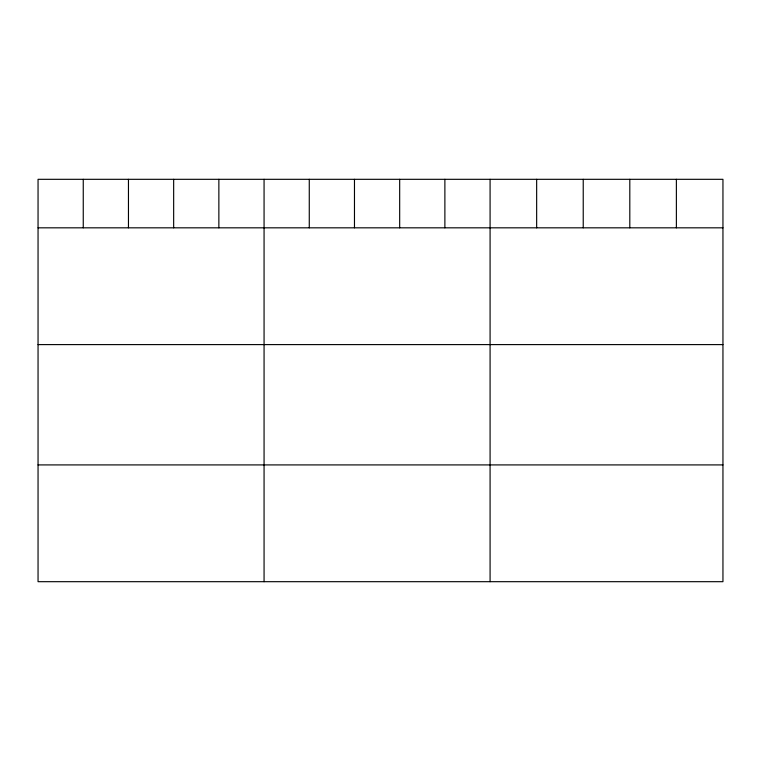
<?xml version="1.0" encoding="UTF-8"?>
<svg xmlns="http://www.w3.org/2000/svg" width="761" height="761" viewBox="0 0 761 761"><rect width="100%" height="100%" fill="white"/><g stroke="black" fill="none" stroke-linecap="round" stroke-linejoin="round"><path stroke-width="1.14" d="M722.95 227.824L722.95 581.689L38.05 581.689L38.05 179.311L722.95 179.311L722.95 227.824L38.05 227.824M38.05 344.6L722.95 344.6M38.05 464.914L722.95 464.914M676.377 179.311L676.377 227.824M629.804 179.311L629.804 227.824M583.23 179.311L583.23 227.824M536.657 179.311L536.657 227.824M490.084 179.311L490.084 581.689M444.881 179.311L444.881 227.824M399.677 179.311L399.677 227.824M354.474 179.311L354.474 227.824M309.27 179.311L309.27 227.824M264.067 179.311L264.067 581.689M218.864 179.311L218.864 227.824M173.66 179.311L173.66 227.824M128.457 179.311L128.457 227.824M83.253 179.311L83.253 227.824"/></g></svg>
